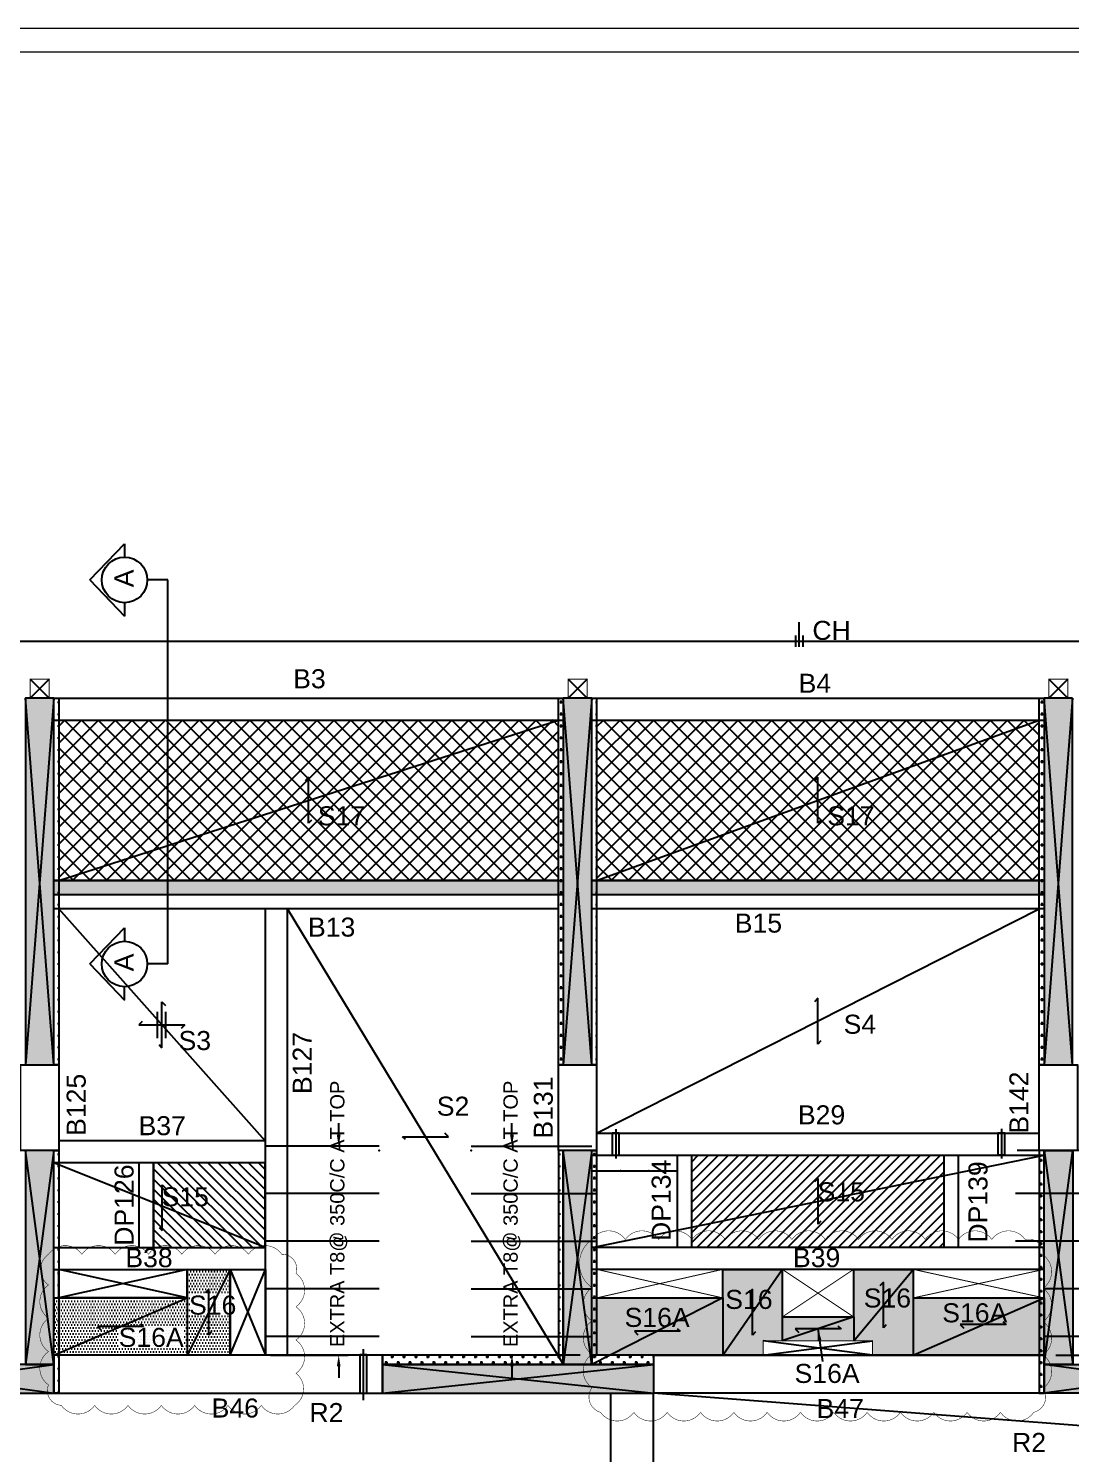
# Model space of a CAD drawing. Header units: metres. Extents: x 1798258 to 2151262, y -74142 to -14742.
# Drawn here: x 1812907 to 1823851, y -29711 to -14742 of the extents above; entities that cross this region are included whole.
import ezdxf
from ezdxf.enums import TextEntityAlignment as Align
from ezdxf.lldxf.tags import DXFTag

# ---------------------------------------------------------------- set-up
doc = ezdxf.new("R2010")
doc.units = ezdxf.units.M
doc.header["$MEASUREMENT"] = 0
doc.linetypes.add('ACAD_ISO02W100', pattern=[15, 12, -3])
for name, color, linetype in [('JW_  BAR', 221, 'Continuous'), ('JW_  BEAM', 4, 'Continuous'), ('JW_  BEAM NO', 21, 'Continuous'), ('JW_  COL', 221, 'Continuous'), ('JW_  COLFILL', 25, 'Continuous'), ('JW_  SLAB MARK', 3, 'Continuous'), ('JW_COLRED', 1, 'Continuous'), ('JW_CUTOUT', 31, 'ACAD_ISO02W100'), ('TEXT', 7, 'Continuous')]:
    doc.layers.add(name, color=color, linetype=linetype)
doc.layers.add('JW_  TEMPLATE', color=7, linetype='Continuous', lineweight=0)
doc.styles.add('ROMANS', font='arial.ttf')
doc.styles.add('ROMANT', font='micross.ttf')
doc.styles.add('SC-BBS1', font='SansSerif')
tags = doc.linetypes.add('HIDDEN', pattern=[0.375, 0.25, -0.125]).pattern_tags.tags
tags[6:7] = [DXFTag(74, 4), DXFTag(75, 0), DXFTag(340, '0'), DXFTag(46, 1.0), DXFTag(50, 0.0), DXFTag(44, 0.0), DXFTag(45, 0.0)]
tags[4:5] = [DXFTag(74, 4), DXFTag(75, 0), DXFTag(340, '0'), DXFTag(46, 1.0), DXFTag(50, 0.0), DXFTag(44, 0.0), DXFTag(45, 0.0)]
doc.dimstyles.new('100mm', dxfattribs={"dimscale": 100, "dimtxt": 1.5, "dimasz": 1.2, "dimexe": 1, "dimexo": 1, "dimgap": 0.09, "dimtad": 0, "dimdec": 0, "dimzin": 0, "dimdsep": 46, "dimtxsty": 'ROMANS', "dimcen": 0.09, "dimclrd": 8, "dimclre": 8, "dimclrt": 2, "dimadec": 0, "dimazin": 0, "dimtfac": 1, "dimtdec": 0, "dimtofl": 0, "dimtmove": 0, "dimatfit": 3, "dimfxl": 1, "dimtolj": 1, "dimtzin": 0, "dimarcsym": 0})
pattern_1 = [(0, (-1187600.855, 53118.75), (62.5, 62.5), [31.25, -93.75]), (90, (-1187585.23, 53103.12), (-62.5, 62.5), [31.25, -93.75])]
pattern_2 = [(0, (-1187600.855, 53118.79), (62.5, 62.5), [31.25, -93.75]), (90, (-1187585.23, 53103.166), (-62.5, 62.5), [31.25, -93.75])]
pattern_3 = [(0, (-1181950.855, 53118.75), (62.5, 62.5), [31.25, -93.75]), (90, (-1181935.23, 53103.12), (-62.5, 62.5), [31.25, -93.75])]

# ---------------------------------------------------------------- blocks, each defined once
blk = doc.blocks.new('A$C388C335B')
at = {"layer": 'JW_  SLAB MARK'}
for p, q in [((-311, 0), (-262, 48)), ((311, 0), (-311, 0)), ((268, -39), (311, 0))]:
    blk.add_line(p, q, dxfattribs=at)
blk = doc.blocks.new('sd3')
at = {"layer": 'JW_  SLAB MARK', "xscale": 0.0393700787390117, "yscale": 0.0393700787390117, "zscale": 0.0393700787390117}
blk.add_blockref('A$C388C335B', (0, 0), dxfattribs=at)
blk = doc.blocks.new('*U48')
at = {"layer": 'JW_  SLAB MARK'}
for p, q in [((0, -0.15), (0, 0.5)), ((-0.1, 0.15), (-0.1, -0.15)), ((0.1, 0.15), (0.1, -0.15))]:
    blk.add_line(p, q, dxfattribs=at)
blk = doc.blocks.new('00 JW_ COLUMN')
at = {"layer": 'JW_  COL'}
for p, q in [((0, 1), (1, 0)), ((0, 0), (1, 1))]:
    blk.add_line(p, q, dxfattribs=at)
at = {"layer": 'JW_  COL', "color": 221}
blk.add_lwpolyline([(0, 0), (1, 0), (1, 1), (0, 1)], close=True, dxfattribs=at)
at = {"layer": 'JW_  COLFILL'}
blk.add_trace([(1, 1), (0, 1), (1, 0), (0, 0)], dxfattribs=at)
blk = doc.blocks.new('zw$3C9F')
at = {"layer": 'JW_COLRED'}
h = blk.add_hatch(dxfattribs=at)
h.set_pattern_fill('CROSS', color=256, scale=250)
h.set_pattern_definition([(0, (-1187600.855, 53118.75), (62.5, 62.5), [31.25, -93.75]), (90, (-1187585.23, 53103.12), (-62.5, 62.5), [31.25, -93.75])])
edge = h.paths.add_edge_path()
edge.add_line((10550, 19005), (10600, 19005))
edge.add_line((10600, 19005), (10600, 15155))
edge.add_line((10600, 15157), (10550, 15157))
edge.add_line((10550, 15157), (10550, 19005))
h = blk.add_hatch(dxfattribs=at)
h.set_pattern_fill('CROSS', color=256, scale=250)
h.set_pattern_definition(pattern_3)
h.paths.add_polyline_path([(15900, 15157), (15850, 15157), (15850, 19005), (15900, 19005)])
h = blk.add_hatch(dxfattribs=at)
h.set_pattern_fill('CROSS', color=256, scale=250)
h.set_pattern_definition(pattern_3)
edge = h.paths.add_edge_path()
edge.add_line((16200, 19005), (16250, 19005))
edge.add_line((16250, 19005), (16250, 15155))
edge.add_line((16250, 15155), (16200, 15155))
edge.add_line((16200, 15157), (16200, 19005))
h = blk.add_hatch(dxfattribs=at)
h.set_pattern_fill('CROSS', color=256, scale=250)
h.set_pattern_definition([(0, (-1176900.855, 53118.75), (62.5, 62.5), [31.25, -93.75]), (90, (-1176885.23, 53103.12), (-62.5, 62.5), [31.25, -93.75])])
h.paths.add_polyline_path([(20950, 15157), (20900, 15157), (20900, 19005), (20950, 19005)])
h = blk.add_hatch(dxfattribs=at)
h.set_pattern_fill('CROSS', color=256, scale=250)
h.set_pattern_definition([(0, (-1187600.855, 53118.75), (62.5, 62.5), [31.25, -93.75]), (90, (-1187585.23, 53103.124), (-62.5, 62.5), [31.25, -93.75])])
edge = h.paths.add_edge_path()
edge.add_line((10550, 11707), (10550, 14257))
edge.add_line((10550, 14257), (10600, 14257))
edge.add_line((10600, 14257), (10600, 11707))
edge.add_line((10600, 11707), (10550, 11707))
h = blk.add_hatch(dxfattribs=at)
h.set_pattern_fill('CROSS', color=256, scale=250)
h.set_pattern_definition(pattern_1)
edge = h.paths.add_edge_path()
edge.add_line((15850, 14255), (15850, 12105))
edge.add_line((15850, 12105), (15900, 12105))
edge.add_line((15900, 12105), (15900, 14257))
edge.add_line((15900, 14257), (15850, 14257))
h = blk.add_hatch(dxfattribs=at)
h.set_pattern_fill('CROSS', color=256, scale=250)
h.set_pattern_definition(pattern_1)
h.paths.add_polyline_path([(16200, 14257), (16250, 14257), (16250, 12105), (16200, 12105)])
h = blk.add_hatch(dxfattribs=at)
h.set_pattern_fill('CROSS', color=256, scale=250)
h.set_pattern_definition([(0, (-1187600.44, 53118.75), (62.5, 62.5), [31.25, -93.75]), (90, (-1187584.814, 53103.12), (-62.5, 62.5), [31.25, -93.75])])
h.paths.add_polyline_path([(20951, 14257), (20900, 14257), (20900, 11705), (20950, 11705)])
h = blk.add_hatch(dxfattribs=at)
h.set_pattern_fill('CROSS', color=256, scale=250)
h.set_pattern_definition(pattern_2)
h.paths.add_polyline_path([(14000, 12105), (14000, 12005), (15899, 12005), (15899, 12105)])
h = blk.add_hatch(dxfattribs=at)
h.set_pattern_fill('CROSS', color=256, scale=250)
h.set_pattern_definition(pattern_2)
h.paths.add_polyline_path([(16850, 12105), (16200, 12105), (16200, 12005), (16850, 12005)])
for points, elevation in [([(10550, 19007), (10600, 19007), (10600, 15157), (10550, 15157)], 60086), ([(15900, 15157), (15850, 15157), (15850, 19007), (15900, 19007)], 60086), ([(16200, 19007), (16250, 19007), (16250, 15157), (16200, 15157)], 60086), ([(20950, 15157), (20900, 15157), (20900, 19007), (20950, 19007)], 60086), ([(10550, 14257), (10600, 14257), (10600, 11707), (10550, 11707)], 119239), ([(15900, 14257), (15850, 14257), (15850, 12107), (15900, 12107)], 60086), ([(16200, 14257), (16250, 14257), (16250, 12107), (16200, 12107)], 52110), ([(20951, 14257), (20900, 14257), (20900, 11707), (20950, 11707)], 52110), ([(15899, 12107), (14000, 12107), (14000, 12007), (15899, 12007)], 60086), ([(16850, 12107), (16200, 12107), (16200, 12007), (16850, 12007)], 60086)]:
    blk.add_lwpolyline(points, close=True, dxfattribs=dict(at, elevation=elevation))
at = {"layer": 'JW_COLRED', "zscale": 300.717891342123, "rotation": 180}
for p, xscale, yscale in [((10550, 19007, 60086), 300, 3850), ((16200, 19007, 60086), 300, 3850), ((21250, 19007, 60086), 300, 3850), ((10550, 14257, 119239), 300, 2250), ((16200, 14257, 60086), 300, 2250), ((20951, 14257, 60086), -300, 2250)]:
    blk.add_blockref('00 JW_ COLUMN', p, dxfattribs=dict(at, xscale=xscale, yscale=yscale))
at = {"layer": 'JW_COLRED', "yscale": 300, "zscale": 2199.967606666149}
for p, xscale in [((8350, 11707, 60086), 2200), ((14000, 11707, 60086), 2850), ((23150, 11707, 60086), -2200)]:
    blk.add_blockref('00 JW_ COLUMN', p, dxfattribs=dict(at, xscale=xscale))
blk = doc.blocks.new('*D50')
at = {"color": 8, "lineweight": -2, "transparency": 16777216}
for p, q in [((1817985, -26362), (1817985, -26242)), ((1817890, -26482), (1818085, -26482)), ((1818701, -28677), (1817885, -28677)), ((1817985, -28797), (1817985, -28917))]:
    blk.add_line(p, q, dxfattribs=at)
at = {"color": 8, "linetype": 'Continuous', "transparency": 16777216}
for points in [[(1817965, -26362), (1818005, -26362), (1817985, -26482)], [(1817965, -28797), (1818005, -28797), (1817985, -28677)]]:
    blk.add_solid(points, dxfattribs=at)
at = {"layer": 'Defpoints', "color": 0, "linetype": 'Continuous', "transparency": 16777216}
for p in [(1817790, -26482, 0), (1817985, -28677), (1818801, -28677, 0)]:
    blk.add_point(p, dxfattribs=at)
at = {"color": 2, "linetype": 'Continuous', "transparency": 16777216, "insert": (1817985, -27194), "char_height": 150, "attachment_point": 5, "rotation": 90, "style": 'ROMANS'}
blk.add_mtext('\\A1;EXTRA T8@ 350C/C AT TOP', dxfattribs=at)
blk = doc.blocks.new('*D51')
at = {"color": 8, "lineweight": -2, "transparency": 16777216}
for p, q in [((1824558, -26362), (1824558, -26242)), ((1824650, -26482), (1824458, -26482)), ((1823698, -28677), (1824658, -28677)), ((1824558, -28797), (1824558, -28917))]:
    blk.add_line(p, q, dxfattribs=at)
at = {"color": 8, "linetype": 'Continuous', "transparency": 16777216}
for points in [[(1824538, -26362), (1824578, -26362), (1824558, -26482)], [(1824538, -28797), (1824578, -28797), (1824558, -28677)]]:
    blk.add_solid(points, dxfattribs=at)
at = {"layer": 'Defpoints', "color": 0, "linetype": 'Continuous', "transparency": 16777216}
for p in [(1824750, -26482), (1823598, -28677, 0), (1824558, -28677)]:
    blk.add_point(p, dxfattribs=at)
at = {"color": 2, "linetype": 'Continuous', "transparency": 16777216, "insert": (1824558, -27203), "char_height": 150, "attachment_point": 5, "rotation": 90, "style": 'ROMANS'}
blk.add_mtext('\\A1;EXTRA T8@ 350C/C AT TOP', dxfattribs=at)
blk = doc.blocks.new('*D53')
at = {"color": 8, "lineweight": -2, "transparency": 16777216}
for p, q in [((1816165, -26362), (1816165, -26242)), ((1816260, -26482), (1816065, -26482)), ((1815449, -28677), (1816265, -28677)), ((1816165, -28797), (1816165, -28917))]:
    blk.add_line(p, q, dxfattribs=at)
at = {"color": 8, "linetype": 'Continuous', "transparency": 16777216}
for points in [[(1816145, -26362), (1816185, -26362), (1816165, -26482)], [(1816145, -28797), (1816185, -28797), (1816165, -28677)]]:
    blk.add_solid(points, dxfattribs=at)
at = {"layer": 'Defpoints', "color": 0, "linetype": 'Continuous', "transparency": 16777216}
for p in [(1816360, -26482, 0), (1815349, -28677, 0), (1816165, -28677)]:
    blk.add_point(p, dxfattribs=at)
at = {"color": 2, "linetype": 'Continuous', "transparency": 16777216, "insert": (1816165, -27194), "char_height": 150, "attachment_point": 5, "rotation": 90, "style": 'ROMANS'}
blk.add_mtext('\\A1;EXTRA T8@ 350C/C AT TOP', dxfattribs=at)
blk = doc.blocks.new('HG')
at = {"layer": 'JW_CUTOUT', "linetype": 'Continuous', "ltscale": 50}
for p, q in [((1813124, 478423, 116860), (1812924, 478223, 116860)), ((1812924, 478423, 116860), (1813124, 478223, 116860)), ((1818774, 478423, 116860), (1818574, 478223, 116860)), ((1818574, 478423, 116860), (1818774, 478223, 116860)), ((1823824, 478423, 116860), (1823624, 478223, 116860)), ((1823624, 478423, 116860), (1823824, 478223, 116860)), ((1821772, 471323, 116860), (1820622, 471473, 116860)), ((1820622, 471323, 116860), (1821772, 471473, 116860))]:
    blk.add_line(p, q, dxfattribs=at)
at = {"layer": 'JW_CUTOUT', "linetype": 'Continuous', "ltscale": 50, "const_width": 10, "elevation": 116860}
for points in [[(1813124, 478223), (1813124, 478423), (1812924, 478423), (1812924, 478223)], [(1818774, 478223), (1818774, 478423), (1818574, 478423), (1818574, 478223)], [(1823824, 478223), (1823824, 478423), (1823624, 478423), (1823624, 478223)], [(1820824, 472223), (1821574, 472223), (1821574, 471723), (1820824, 471723)], [(1821772, 471473), (1820622, 471473), (1820622, 471323), (1821772, 471323)]]:
    blk.add_lwpolyline(points, close=True, dxfattribs=at)
at = {"layer": 'JW_CUTOUT', "linetype": 'Continuous', "ltscale": 50, "elevation": 116860}
for points in [[(1813224, 472223), (1814574, 472223), (1814574, 471923), (1813224, 471923)], [(1815026, 472223), (1815396, 472223), (1815396, 471323), (1815026, 471323)]]:
    blk.add_lwpolyline(points, close=True, dxfattribs=at)
for points in [[(1814574, 471923), (1813224, 472223)], [(1814574, 472223), (1813224, 471923)], [(1815026, 471323), (1815396, 472223)], [(1815026, 472223), (1815396, 471323)]]:
    blk.add_lwpolyline(points, dxfattribs=at)
at = {"layer": 'JW_CUTOUT', "linetype": 'Continuous', "ltscale": 50, "const_width": 10, "elevation": 116860}
for points in [[(1820199, 471923), (1820199, 472223), (1818874, 472223), (1818874, 471923), (1820199, 471923)], [(1820199, 471923), (1818874, 472223)], [(1818874, 471923), (1820199, 472223)], [(1821574, 471723), (1820824, 472223)], [(1820824, 471723), (1821574, 472223)], [(1823574, 471923), (1823574, 472223), (1822199, 472223), (1822199, 471923), (1823574, 471923)], [(1823574, 471923), (1822199, 472223)], [(1822199, 471923), (1823574, 472223)]]:
    blk.add_lwpolyline(points, dxfattribs=at)
blk = doc.blocks.new('sd1')
at = {"layer": 'JW_  SLAB MARK'}
for p, q in [((1.53, 10.54), (0, 12.23)), ((0, 12.23), (0, -12.23)), ((-12.23, 0), (-10.32, 1.89)), ((12.23, 0), (-12.23, 0)), ((-2.19, 6.99), (-2.19, -6.99)), ((2.3, 6.99), (2.3, -6.99)), ((10.54, -1.89), (12.23, 0)), ((0, -12.23), (-1.89, -10.32))]:
    blk.add_line(p, q, dxfattribs=at)
blk = doc.blocks.new('HDRG')
at = {"layer": 'JW_CUTOUT', "linetype": 'Continuous', "ltscale": 50}
for p, q in [((1319075, -26304, 116860), (1319075, -26613, 116860)), ((1323162, -26345, 116860), (1323087, -26345, 116860)), ((1323087, -26345, 116860), (1323087, -26575, 116860)), ((1323125, -26302, 116860), (1323125, -26611, 116860)), ((1323162, -26575, 116860), (1323162, -26345, 116860)), ((1319112, -26347, 116860), (1319037, -26347, 116860)), ((1319037, -26347, 116860), (1319037, -26577, 116860)), ((1319112, -26577, 116860), (1319112, -26347, 116860)), ((1319037, -26577, 116860), (1319112, -26577, 116860)), ((1323087, -26575, 116860), (1323162, -26575, 116860)), ((1316387, -28676, 116860), (1316387, -29076, 116860)), ((1316462, -28676, 116860), (1316387, -28676, 116860)), ((1316425, -29150, 116860), (1316425, -28614, 116860)), ((1316462, -29076, 116860), (1316462, -28676, 116860)), ((1316387, -29076, 116860), (1316462, -29076, 116860))]:
    blk.add_line(p, q, dxfattribs=at)
blk = doc.blocks.new('JRHRT')
at = {"layer": 'TEXT', "color": 2}
for p, q in [((1813551, -20535, 233720), (1813916, -20155, 233720)), ((1813916, -20155, 233720), (1813916, -20296, 233720)), ((1813551, -20535, 233720), (1813916, -20915, 233720)), ((1814371, -20535, 233720), (1814155, -20535, 233720)), ((1813916, -20773, 233720), (1813916, -20915, 233720)), ((1813551, -24569, 233720), (1813916, -24189, 233720)), ((1813916, -24189, 233720), (1813916, -24330, 233720)), ((1813551, -24569, 233720), (1813916, -24949, 233720)), ((1814371, -24569, 233720), (1814155, -24569, 233720)), ((1813916, -24949, 233720), (1813916, -24807, 233720))]:
    blk.add_line(p, q, dxfattribs=at)
at = {"layer": 'TEXT', "color": 2, "linetype": 'Continuous', "ltscale": 3}
blk.add_line((1814371, -24569, 233720), (1814371, -20535, 233720), dxfattribs=at)
at = {"layer": 'TEXT', "color": 2}
for centre in [(1813916, -20535, 233720), (1813916, -24569, 233720)]:
    blk.add_circle(centre, 239, dxfattribs=at)
at = {"layer": 'TEXT', "color": 3, "style": 'ROMANT'}
for p in [(1814010, -20612), (1814010, -24646)]:
    blk.add_text('A', height=200, rotation=90, dxfattribs=at).set_placement(p)

msp = doc.modelspace()

# ---------------------------------------------------------------- hatches: boundary and pattern name
h = msp.add_hatch()
h.set_pattern_fill('DOTS', color=8, scale=500)
h.set_pattern_definition([(0, (1813172.874, -28798.84), (15.625, 31.25), [0, -31.25])])
edge = h.paths.add_edge_path()
edge.add_line((1813172.9, -28797.2), (1813175.4, -28098.8))
edge.add_line((1813175.4, -28098.8), (1814571.8, -28098.6))
edge.add_line((1814571.8, -28098.6), (1814572.9, -27798.8))
edge.add_line((1814572.9, -27798.8), (1815024.7, -27798.8))
edge.add_line((1815024.7, -27798.8), (1815024.7, -28698.8))
edge.add_line((1815024.7, -28698.8), (1813175.5, -28698.8))
h = msp.add_hatch()
h.set_pattern_fill('DOTS', color=8, scale=500)
h.set_pattern_definition([(0, (1818824.02, -28776.926), (15.625, 31.25), [0, -31.25])])
h.paths.add_polyline_path([(1818824.2, -28676.9), (1818825.5, -28076.9), (1820199, -28076.9), (1820199, -27776.9), (1820824, -27776.9), (1820824, -28276.9), (1821574, -28276.9), (1821574, -27776.9), (1822199, -27776.9), (1822199, -28076.9), (1823574, -28076.9), (1823574, -28676.9), (1821772.2, -28676.9), (1821772.2, -28526.9), (1820622.2, -28526.9), (1820622.2, -28676.9)])
at = {"layer": 'JW_  BEAM'}
h = msp.add_hatch(dxfattribs=at)
h.set_pattern_fill('ANSI37', color=8, scale=1000, angle=270)
h.paths.add_polyline_path([(1813223.7, -23693.6), (1813224.4, -22011.3), (1818474.4, -22002.5), (1818473.7, -23684.8)])
h = msp.add_hatch(dxfattribs=at)
h.set_pattern_fill('ANSI37', color=8, scale=1000, angle=270)
h.paths.add_polyline_path([(1818873.7, -23689.2), (1818874.4, -22006.9), (1823524.4, -22006.9), (1823523.7, -23689.2)])
h = msp.add_hatch(dxfattribs=at)
h.set_pattern_fill('ANSI31', color=8, scale=600)
h.set_pattern_definition([(45, (1245862.1, -309717.91), (-53.033009, 53.033009), [])])
h.paths.add_polyline_path([(1819873.1, -26577.1), (1822525.6, -26577.1), (1822525.6, -27544.7), (1819873.2, -27544.7)])
h = msp.add_hatch(dxfattribs=at)
h.set_pattern_fill('ANSI31', color=8, scale=600, angle=180)
h.set_pattern_definition([(135, (2419128.906, -309720.18), (53.033009, 53.033009), [])])
h.paths.add_polyline_path([(1815391.8, -26656.9), (1814220.6, -26656.9), (1814220.6, -27548.7), (1815391.8, -27548.7)])

# ---------------------------------------------------------------- linework, layer by layer
msp.add_line((1818824.4, -26740.8, 116860.2), (1819723.2, -26740.8, 168038.4))
at = {"color": 8, "elevation": 116860.2}
for points in [[(1813174, -28775.3), (1813176.6, -28076.9), (1814573, -28076.7), (1814574, -27776.9), (1815025.8, -27776.9), (1815025.9, -28676.9), (1813176.7, -28676.9)], [(1818824, -28758.9), (1818825.5, -28076.9), (1820199, -28076.9), (1820199, -27776.9), (1820824, -27776.9), (1820824, -28276.9), (1821574, -28276.9), (1821574, -27776.9), (1822199, -27776.9), (1822199, -28076.9), (1823574, -28076.9), (1823574, -28676.9), (1818824, -28676.9)]]:
    msp.add_lwpolyline(points, dxfattribs=at)
for p in [(1816591.7, -26527, 116860.2), (1817557.7, -26527, 116860.2), (1819124, -26740.8, 133919.6), (1819423.6, -26740.8, 150979)]:
    msp.add_point(p)
at = {"layer": 'JW_  BAR', "linetype": 'Continuous', "lineweight": -2}
for p, q in [((1816591.7, -26481.8, 116860.2), (1815395.8, -26481.8, 116860.2)), ((1817557.7, -26481.8, 116860.2), (1818824.4, -26481.8, 116860.2)), ((1824840.5, -26526.9, 116860.2), (1823290.6, -26526.9, 116860.2)), ((1816591.7, -26981.8, 116860.2), (1815395.8, -26981.8, 116860.2)), ((1817557.7, -26981.8, 116860.2), (1818874, -26981.8, 116860.2)), ((1824840.5, -26981.8, 116860.2), (1823274.2, -26981.8, 116860.2)), ((1816591.7, -27481.8, 116860.2), (1815395.8, -27481.8, 116860.2)), ((1817557.7, -27481.8, 116860.2), (1818874, -27481.8, 116860.2)), ((1824840.5, -27481.8, 116860.2), (1823274.2, -27481.8, 116860.2)), ((1816591.7, -27981.8, 116860.2), (1815395.8, -27981.8, 116860.2)), ((1817557.7, -27981.8, 116860.2), (1818824.4, -27981.8, 116860.2)), ((1824840.5, -27981.8, 116860.2), (1823573.8, -27981.8, 116860.2)), ((1816591.7, -28481.8, 116860.2), (1815395.8, -28481.8, 116860.2)), ((1817557.7, -28481.8, 116860.2), (1818824.4, -28481.8, 116860.2)), ((1824840.5, -28481.8, 116860.2), (1823573.8, -28481.8, 116860.2))]:
    msp.add_line(p, q, dxfattribs=at)
at = {"layer": 'JW_  BEAM'}
for p, q in [((1813174, -21776.9, 116860.2), (1818522.2, -21776.9, 116860.2)), ((1818824, -21776.9, 116860.2), (1823572.6, -21776.9, 116860.2)), ((1813174, -22006.9, 116860.2), (1818522.2, -22006.9, 116860.2)), ((1818824, -22006.9, 116860.2), (1823572.6, -22006.9, 116860.2)), ((1815395.8, -28676.9, 116860.2), (1815395.8, -23991.4, 152823.2)), ((1815625.8, -28676.9, 116860.2), (1815625.8, -23991.4, 152823.2)), ((1815391.9, -26426.9, 116860.2), (1813224, -26426.9, 116860.2)), ((1818874.2, -26347.2, 116862.1), (1823524, -26347, 116860.2)), ((1818825, -26577.2, 116860.2), (1823573.6, -26577, 116860.2)), ((1815391.8, -26656.9, 116860.2), (1813172.6, -26656.8, 116860.2)), ((1813174, -27546.9, 168038.4), (1815395.8, -27546.9, 168038.4)), ((1818825.1, -27544.7, 168038.4), (1823573.6, -27544.7, 168038.4)), ((1813174, -27776.9, 168038.4), (1815395.8, -27776.9, 168038.4)), ((1818825.1, -27774.7, 168038.4), (1823573.6, -27774.7, 168038.4)), ((1819022.6, -31076.9, 70515.2), (1819022.6, -29076.9, 97916.7)), ((1819472.6, -31076.9, 70515.2), (1819472.6, -29076.9, 97916.7))]:
    msp.add_line(p, q, dxfattribs=at)
at = {"layer": 'JW_  BEAM', "ltscale": 500}
for p, q in [((1818474, -23691.4, 116860.2), (1813174, -23691.4, 116860.2)), ((1823574, -23691.4, 116860.2), (1818824, -23691.4, 116860.2)), ((1818474, -23991.4, 116860.2), (1813174, -23991.4, 116860.2)), ((1823574, -23991.4, 116860.2), (1818824, -23991.4, 116860.2))]:
    msp.add_line(p, q, dxfattribs=at)
at = {"layer": 'JW_  BEAM', "linetype": 'HIDDEN', "ltscale": 500}
for p, q in [((1819723.2, -27544.7, 168038.4), (1819723.2, -26577.2, 168038.4)), ((1819873.2, -27544.7, 168038.4), (1819873.2, -26577.2, 168038.4)), ((1822525.6, -27544.7, 168038.4), (1822525.6, -26577, 168038.4)), ((1822675.6, -27544.7, 168038.4), (1822675.6, -26577, 168038.4)), ((1814070.6, -27547, 116860.2), (1814070.6, -26656.9, 116860.2)), ((1814220.6, -27547, 116860.2), (1814220.6, -26656.9, 116860.2))]:
    msp.add_line(p, q, dxfattribs=at)
at = {"layer": 'JW_  BEAM', "elevation": 116860.2}
msp.add_lwpolyline([(1802624, -27576.9), (1802024, -27576.9), (1802024, -21176.9), (1861574, -21176.9), (1861574, -28776.9)], dxfattribs=at)
for points in [[(1813224, -26526.9), (1812824, -26527), (1812824, -25627), (1813224, -25626.9)], [(1818874, -26526.9), (1818474, -26527), (1818474, -25627), (1818874, -25626.9)], [(1823924, -26526.9), (1823524, -26527), (1823524, -25627), (1823924, -25626.9)], [(1816624, -28676.9), (1813174, -28677), (1813174, -29076.9), (1816624, -29076.8)], [(1819474, -28676.9), (1823574, -28676.9), (1823574, -29076.9), (1819474, -29076.9)]]:
    msp.add_lwpolyline(points, close=True, dxfattribs=at)
at = {"layer": 'JW_  BEAM', "color": 8, "elevation": 116868.2}
msp.add_lwpolyline([(1815391.8, -26656.9), (1814220.6, -26656.9), (1814220.6, -27548.7), (1815391.8, -27548.7)], close=True, dxfattribs=at)
at = {"layer": 'JW_  SLAB MARK'}
for p, q in [((1813224, -23691.4, 116860.2), (1818474, -22006.9, 116860.2)), ((1815391.9, -26426.9, 116860.2), (1813224, -23991.4, 116860.2)), ((1818525.8, -28776.9, 168038.4), (1815625.9, -23991.4, 116860.2)), ((1818874.2, -26347.2, 116862.1), (1823524, -23991.4, 116860.2)), ((1818826.3, -27547.2, 168038.4), (1823573.6, -26577, 116860.2)), ((1815391.5, -27548.7, 116868.2), (1813172.5, -26656.8, 116860.2)), ((1815025.9, -27776.9, 116860.2), (1814574, -28676.8, 116867.8)), ((1820199, -28676.9, 116860.2), (1820824, -27776.9, 116860.2)), ((1821574, -28526.9, 116860.2), (1822199, -27776.9, 116860.2)), ((1813174.4, -28677, 116860.2), (1814574, -28076.9, 116860.2)), ((1814574, -28076.9, 116859.7), (1814574, -28676.8, 116867.8)), ((1820199, -28076.9, 116860.2), (1818824, -28776.9, 116860.2)), ((1820199, -28076.9, 116860.2), (1820199, -28676.9, 116860.2)), ((1822199, -28076.9, 116860.2), (1822199, -28676.9, 116860.2)), ((1822199, -28676.9, 116860.2), (1823574, -28076.9, 116860.2)), ((1820824, -28276.9, 116860.2), (1820824, -28526.9, 116860.2)), ((1821574, -28276.9, 116860.2), (1820824, -28526.9, 116860.2)), ((1821574, -28276.9, 116860.2), (1821574, -28526.9, 116860.2)), ((1845549.5, -31076.9, 46746.4), (1819472.6, -29076.9, 97916.7))]:
    msp.add_line(p, q, dxfattribs=at)
at = {"layer": 'JW_  TEMPLATE'}
for points in [[(1798257.9, -14742.3), (1798257.9, -74142.3), (1882357.9, -74142.3), (1882357.9, -14742.3)], [(1798507.9, -14992.3), (1798507.9, -73892.3), (1882107.9, -73892.3), (1882107.9, -14992.3)]]:
    msp.add_lwpolyline(points, close=True, dxfattribs=at)

# ---------------------------------------------------------------- block references
for name, p in [('HG', (0, -500000)), ('zw$3C9F', (1802624, -40784.3, 56774.6))]:
    msp.add_blockref(name, p)
at = {"layer": 'JW_  SLAB MARK'}
for name, p, xscale, yscale, zscale, rotation in [('*U48', (1821001.3, -21176.9, 116860.2), -400.0000000000003, 400, 400.0000000000002, 359.9999999999926), ('sd3', (1815849, -22849.2, 116860.2), -19.68503937008789, 19.68503937008789, 19.68503937008789, 89.99999999999993), ('sd3', (1814309.3, -27128.6, 116864.4), 19.68503937008789, 19.68503937008789, 19.68503937008789, 270.0000000000001), ('sd3', (1821200, -27062.1, 142449.3), -19.68503937008789, 19.68503937008789, 19.68503937008789, 89.99999999999991), ('sd3', (1814799.9, -28226.9, 116864), -19.68503937008789, 19.68503937008789, 19.68503937008789, 89.99999999999993), ('sd3', (1820511.5, -28226.9, 116860.2), -19.68503937008789, 19.68503937008789, 19.68503937008789, 89.99999999999991), ('sd3', (1821886.5, -28151.9, 116860.2), -19.68503937008789, 19.68503937008789, 19.68503937008789, 89.99999999999993), ('sd3', (1813874.2, -28376.9, 116860.2), -19.68503937008789, 19.68503937008789, 19.68503937008789, 180), ('sd3', (1819511.5, -28426.9, 116860.2), -19.68503937008789, 19.68503937008789, 19.68503937008789, 180), ('sd3', (1821200.9, -28401.9, 116860.2), -19.68503937008789, 19.68503937008789, 19.68503937008789, 180), ('sd3', (1822933, -28356.7, 116860.2), -19.68503937008789, 19.68503937008789, 19.68503937008789, 180)]:
    msp.add_blockref(name, p, dxfattribs=dict(at, xscale=xscale, yscale=yscale, zscale=zscale, rotation=rotation))
at = {"layer": 'JW_  SLAB MARK', "color": 0, "xscale": 19.68503937008789, "yscale": 19.68503937008789, "zscale": 19.68503937008789, "rotation": 180}
msp.add_blockref('sd1', (1814307.9, -25209.2, 116860.2), dxfattribs=at)
at = {"layer": 'JW_  SLAB MARK', "xscale": -19.68503937008789, "yscale": 19.68503937008789, "zscale": 19.68503937008789}
msp.add_blockref('sd3', (1817075.8, -26384.1, 142449.3), dxfattribs=at)

# ---------------------------------------------------------------- texts
at = {"layer": 'JW_  BEAM NO', "style": 'SC-BBS1'}
for s, p in [('CH', (1821342.1, -21224.8, 0)), ('B3', (1815857.8, -21732.9, 116860.2)), ('B4', (1821166.1, -21780.4, 116860.2)), ('S17', (1816194.7, -23173.1, 116860.2)), ('B13', (1816090.8, -24341.6)), ('B15', (1820573.5, -24299.5, 116860.2)), ('S4', (1821639.3, -25362.1, -168042.4)), ('S3', (1814653.6, -25533.1, 116860.2)), ('S2', (1817366.2, -26223.1, -25593.2)), ('B37', (1814311.4, -26427.8, 116860.2)), ('B29', (1821236.8, -26313.8, 116860.2)), ('S15', (1814553.3, -27174.3, 116864.4)), ('S15', (1821444, -27122.7, 142449.3)), ('B38', (1814172.6, -27814.4, 116860.2)), ('B39', (1821185, -27814, 116860.2)), ('B46', (1815078.8, -29393.5, 116860.2)), ('B47', (1821432.5, -29398.5, 116860.2))]:
    msp.add_text(s, height=200, dxfattribs=at).set_placement(p, align=Align.BOTTOM_CENTER)
for s, p in [('B127', (1815941.9, -25609.5, 116860.2)), ('B125', (1813567.6, -26048.7, 116860.2)), ('B142', (1823469.9, -26025.2, 116860.2)), ('B131', (1818474, -26077, 116860.2)), ('DP134', (1819712, -27052, 284898.6)), ('DP126', (1814070.6, -27101.9, 116860.2)), ('DP139', (1823039.5, -27069.1, 116860.2))]:
    msp.add_text(s, height=200, rotation=90, dxfattribs=at).set_placement(p, align=Align.BOTTOM_CENTER)

# ---------------------------------------------------------------- dimensions: what is measured, and where the dimension line sits
at = {"linetype": 'Continuous'}
for base, p1, p2, picture, middle in [((1816164.7, -28676.9, 116860.2), (1816359.8, -26481.8, 116860.2), (1815348.8, -28676.9, 116860.2), '*D53', (1816164.7, -27193.7, 116860.2)), ((1817984.7, -28676.9, 116860.2), (1817789.6, -26481.8, 116860.2), (1818800.6, -28676.9, 116860.2), '*D50', (1817984.7, -27193.7, 116860.2)), ((1824558.2, -28676.9, 116860.2), (1824750, -26481.8, 116860.2), (1823597.6, -28676.9, 116860.2), '*D51', (1824558.2, -27203.2, 116860.2))]:
    dim = msp.add_linear_dim(base=base, p1=p1, p2=p2, angle=90, text='EXTRA T8@ 350C/C AT TOP', dimstyle='100mm', override={"dimfxl": 0.18, "dimarcsym": 2}, dxfattribs=at)
    dim.commit()
    dim.dimension.update_dxf_attribs({"geometry": picture, "text_midpoint": middle, "dimtype": 160})

# ---------------------------------------------------------------- next in the draw order: block references
msp.add_blockref('HDRG', (500000, 0))

# ---------------------------------------------------------------- next in the draw order: hatches: boundary and pattern name
at = {"layer": 'JW_  BAR'}
h = msp.add_hatch(dxfattribs=at)
h.set_pattern_fill('HONEY', color=3, scale=350)
h.set_pattern_definition([(0, (3197.81, 0), (65.625, 37.8886114), [43.75, -87.5]), (120, (3197.81, 0), (-65.625, 37.8886114), [43.75, -87.5]), (60, (3197.81, 0), (1e-14, 75.7772228), [-87.5, 43.75])])
h.paths.add_polyline_path([(1813173.7, -23691), (1818523.7, -23691), (1818523.7, -23841.1), (1813173.7, -23841.1)])
h = msp.add_hatch(dxfattribs=at)
h.set_pattern_fill('HONEY', color=3, scale=350)
h.set_pattern_definition([(0, (8847.81, 0), (65.625, 37.8886114), [43.75, -87.5]), (120, (8847.81, 0), (-65.625, 37.8886114), [43.75, -87.5]), (60, (8847.81, 0), (1e-14, 75.7772228), [-87.5, 43.75])])
h.paths.add_polyline_path([(1818823.7, -23691), (1823573.7, -23691), (1823573.7, -23841.1), (1818823.7, -23841.1)])

# ---------------------------------------------------------------- next in the draw order: linework, layer by layer
at = {"color": 6, "const_width": 5}
for points in [[(1818825.1, -27463.5, -0.5205671), (1819175.1, -27463.5, -0.5205671), (1819525.1, -27463.5, -0.5205671), (1819875.1, -27463.5, -0.5205671), (1820225.1, -27463.5, -0.5205671), (1820575.1, -27463.5, -0.5205671), (1820925.1, -27463.5, -0.5205671), (1821275.1, -27463.5, -0.5205671), (1821625.1, -27463.5, -0.5205671), (1821975.1, -27463.5, -0.5205671), (1822325.1, -27463.5, -0.5205671), (1822675.1, -27463.5, -0.5205671), (1823025.1, -27463.5, -0.5205671), (1823375.1, -27463.5, -0.5205671), (1823562.5, -27626.1, -0.5205671), (1823562.5, -27976.1, -0.5205671), (1823562.5, -28326.1, -0.5205671), (1823562.5, -28676.1, -0.5205671), (1823562.5, -29026.1, -0.5205671), (1823465.4, -29279, -0.5205671), (1823115.4, -29279, -0.5205671), (1822765.4, -29279, -0.5205671), (1822415.4, -29279, -0.5205671), (1822065.4, -29279, -0.5205671), (1821715.4, -29279, -0.5205671), (1821365.4, -29279, -0.5205671), (1821015.4, -29279, -0.5205671), (1820665.4, -29279, -0.5205671), (1820315.4, -29279, -0.5205671), (1819965.4, -29279, -0.5205671), (1819615.4, -29279, -0.5205671), (1819265.4, -29279, -0.5205671), (1818915.4, -29279, -0.5205671), (1818825.1, -29019.3, -0.5205671), (1818825.1, -28669.3, -0.5205671), (1818825.1, -28319.3, -0.5205671), (1818825.1, -27969.3, -0.5205671)], [(1813117, -27618.5, -0.5205671), (1813467, -27618.5, -0.5205671), (1813817, -27618.5, -0.5205671), (1814167, -27618.5, -0.5205671), (1814517, -27618.5, -0.5205671), (1814867, -27618.5, -0.5205671), (1815217, -27618.5, -0.5205671), (1815567, -27618.5, -0.5205671), (1815716, -27819.5, -0.5205671), (1815716, -28169.5, -0.5205671), (1815716, -28519.5, -0.5205671), (1815716, -28869.5, -0.5205671), (1815702, -29205.5, -0.5205671), (1815352, -29205.5, -0.5205671), (1815002, -29205.5, -0.5205671), (1814652, -29205.5, -0.5205671), (1814302, -29205.5, -0.5205671), (1813952, -29205.5, -0.5205671), (1813602, -29205.5, -0.5205671), (1813252, -29205.5, -0.5205671), (1813117, -28990.5, -0.5205671), (1813117, -28640.5, -0.5205671), (1813117, -28290.5, -0.5205671), (1813117, -27940.5, -0.5205671)]]:
    msp.add_lwpolyline(points, format="xyb", close=True, dxfattribs=at)
at = {"layer": 'JW_  BAR', "color": 3, "elevation": 116860.2}
for points in [[(1813173.7, -23691), (1818523.7, -23691), (1818523.7, -23841.1), (1813173.7, -23841.1)], [(1818823.7, -23691), (1823573.7, -23691), (1823573.7, -23841.1), (1818823.7, -23841.1)]]:
    msp.add_lwpolyline(points, close=True, dxfattribs=at)
at = {"layer": 'JW_  SLAB MARK'}
msp.add_line((1818874, -23691.4, 116860.2), (1823524, -22006.9, 116860.2), dxfattribs=at)

# ---------------------------------------------------------------- next in the draw order: block references
msp.add_blockref('JRHRT', (0, 0))
at = {"layer": 'JW_  SLAB MARK', "xscale": -19.68503937008789, "yscale": 19.68503937008789, "zscale": 19.68503937008789, "rotation": 89.99999999999993}
for p in [(1821199, -22849.2, 116860.2), (1821199.1, -25169.3, 116861.1)]:
    msp.add_blockref('sd3', p, dxfattribs=at)

# ---------------------------------------------------------------- next in the draw order: texts
at = {"layer": 'JW_  BEAM NO', "style": 'SC-BBS1'}
for s, p in [('S17', (1821544.7, -23173.1, 116860.2)), ('S16', (1820473.6, -28252.8, -116864)), ('S16', (1821928.1, -28237.7, -3.8)), ('S16', (1814841.5, -28312.6)), ('S16A', (1822845.9, -28393.5, -233720.3)), ('S16A', (1819509.3, -28441.7, -116860.2)), ('S16A', (1814195.5, -28651.1)), ('S16A', (1821294.8, -29030.2, -116860.2))]:
    msp.add_text(s, height=200, dxfattribs=at).set_placement(p, align=Align.BOTTOM_CENTER)
at = {"layer": 'JW_  BEAM NO', "color": 6, "style": 'SC-BBS1'}
for p in [(1816036, -29441.5), (1823416.2, -29755.2, -26968.5)]:
    msp.add_text('R2', height=200, dxfattribs=at).set_placement(p, align=Align.BOTTOM_CENTER)

# ---------------------------------------------------------------- next in the draw order: leaders
msp.add_leader([(1821199, -28401.9, 116860.2), (1821246, -28746, 116860.2)], dimstyle='100mm', override={"dimtxt": 3, "dimgap": 0.09, "dimtad": 0})

doc.saveas('drawing.dxf')
